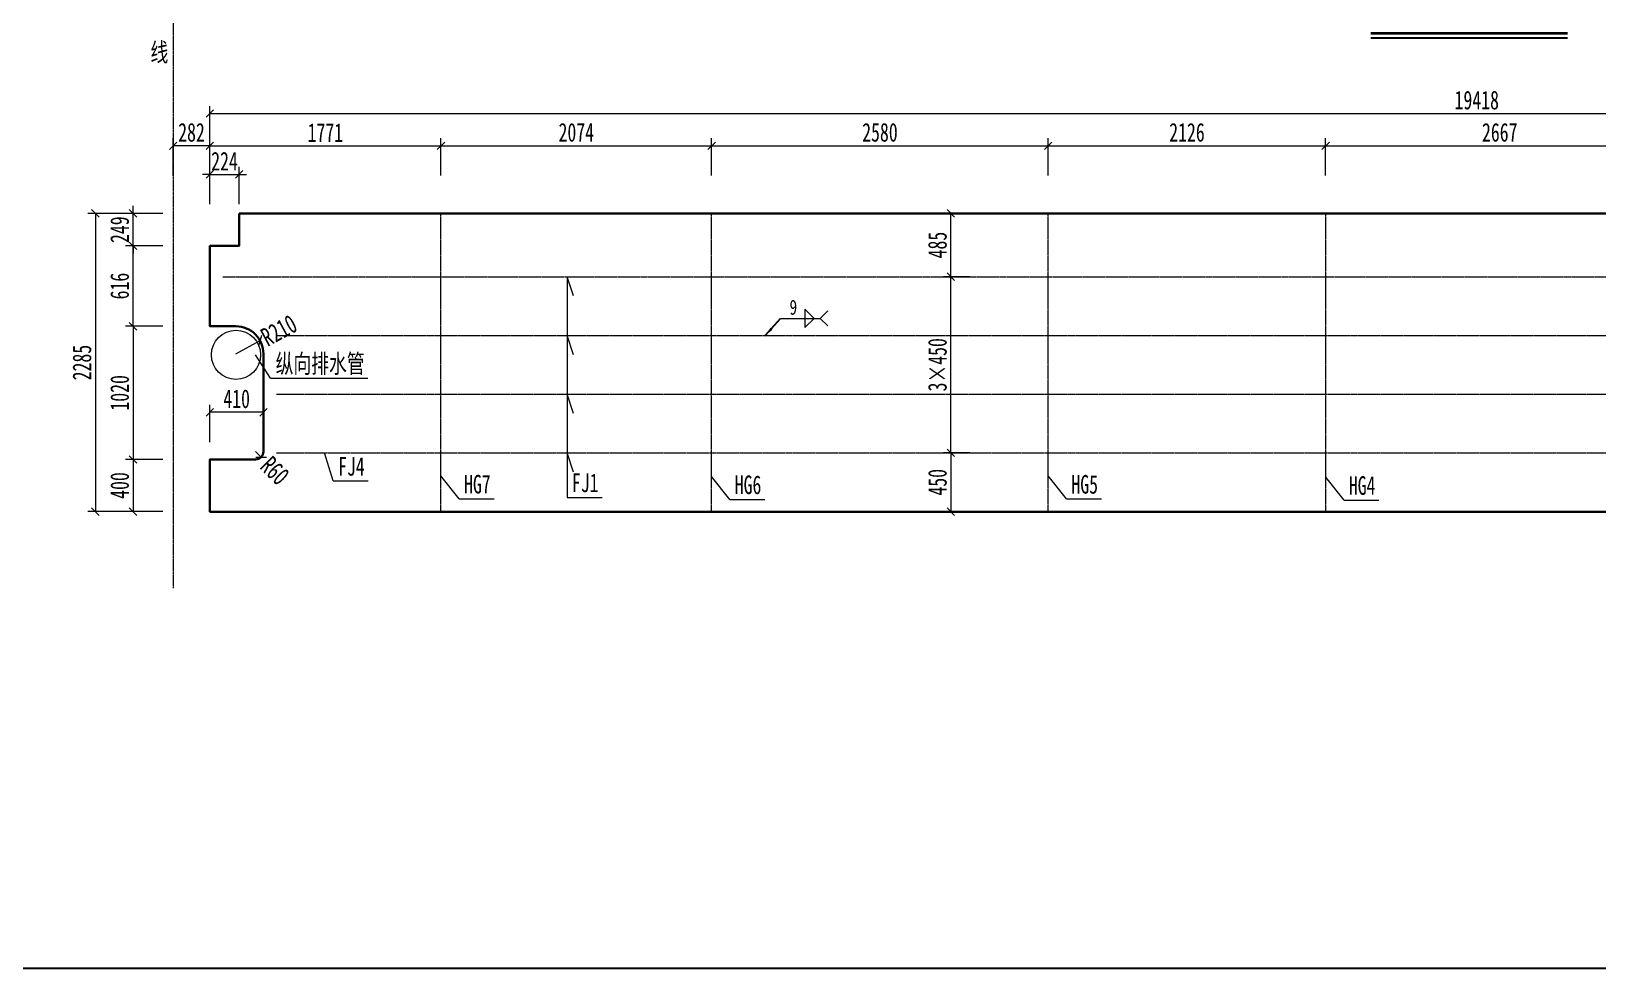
# Model space of a CAD drawing. Header units: millimetres. Extents: x -89049 to 410567, y -307459 to -100425.
# Drawn here: x 278762 to 290767, y -127671 to -120491 of the extents above; entities that cross this region are included whole.
import ezdxf
from ezdxf.enums import TextEntityAlignment as Align

# ---------------------------------------------------------------- set-up
doc = ezdxf.new("R2010")
doc.units = ezdxf.units.MM
doc.linetypes.add('CENTER2', pattern=[28.575, 19.05, -3.175, 3.175, -3.175])
doc.linetypes.add('DASHED', pattern=[0.75, 0.5, -0.25])
doc.layers.get('Defpoints').update_dxf_attribs({"color": 8})
for name, color, linetype, lineweight in [('Dim', 4, 'Continuous', 15), ('中心线', 2, 'CENTER2', 15), ('文字', 7, 'Continuous', 15), ('桥 构造粗实', 1, 'Continuous', 30), ('细实线', 4, 'Continuous', 15), ('虚线', 7, 'DASHED', 13)]:
    doc.layers.add(name, color=color, linetype=linetype, lineweight=lineweight)
doc.layers.add('Text', color=4, linetype='Continuous')
doc.styles.add('111', font='', dxfattribs={"width": 0.7})
doc.styles.add('BM_Dim', font='', dxfattribs={"width": 0.85})
doc.styles.add('SMEDI', font='', dxfattribs={"width": 0.75})
doc.styles.get("Standard").update_dxf_attribs({"font": ''})
doc.styles.get('111').set_extended_font_data('仿宋_GB2312')
doc.styles.get('BM_Dim').set_extended_font_data('仿宋_GB2312')
doc.styles.get('SMEDI').set_extended_font_data('仿宋_GB2312')
doc.styles.get('Standard').set_extended_font_data('仿宋_GB2312')
doc.dimstyles.new('200', dxfattribs={"dimscale": 0, "dimtxt": 2.5, "dimasz": 1, "dimexe": 1, "dimexo": 1, "dimgap": 0.6, "dimtad": 1, "dimdec": 0, "dimdsep": 46, "dimtxsty": '111', "dimblk": 'OBLIQUE', "dimcen": 0, "dimclrd": 4, "dimclre": 4, "dimclrt": 4, "dimadec": 1, "dimazin": 2, "dimtfac": 1, "dimtdec": 0, "dimtix": 1, "dimtmove": 2, "dimatfit": 3, "dimfxl": 4, "dimfxlon": 1, "dimtolj": 1, "dimlwd": -1, "dimlwe": -1, "dimarcsym": 0})
doc.dimstyles.new('MSteel_1.0_1.0', dxfattribs={"dimtxt": 3, "dimasz": 1.2, "dimexe": 1, "dimexo": 1, "dimgap": 1, "dimtad": 3, "dimtoh": 1, "dimdec": 0, "dimzin": 0, "dimdsep": 46, "dimtxsty": 'Standard', "dimblk": 'ARCHTICK', "dimcen": 0.09, "dimclrd": 3, "dimclre": 3, "dimadec": 0, "dimazin": 0, "dimtfac": 1, "dimtdec": 4, "dimtofl": 0, "dimtmove": 0, "dimatfit": 3, "dimfxl": 1, "dimtolj": 1, "dimtzin": 0, "dimarcsym": 0})

# ---------------------------------------------------------------- blocks, each defined once
blk = doc.blocks.new('_Oblique')
at = {"color": 0, "linetype": 'ByBlock', "lineweight": -2}
blk.add_line((-0.5, -0.5), (0.5, 0.5), dxfattribs=at)
blk = doc.blocks.new('*D622')
at = {"layer": 'Defpoints', "color": 0, "transparency": 16777216}
for p in [(281902, -121367), (280131, -121663), (281902, -121655)]:
    blk.add_point(p, dxfattribs=at)
at = {"layer": '细实线', "color": 4, "transparency": 16777216}
for p, q in [((280131, -121596), (280131, -121310)), ((281902, -121596), (281902, -121310)), ((280131, -121367), (281902, -121367))]:
    blk.add_line(p, q, dxfattribs=at)
at = {"layer": '细实线', "color": 4, "transparency": 16777216, "xscale": 57.14285714285715, "yscale": 57.14285714285715, "zscale": 57.14285714285715, "rotation": 180}
blk.add_blockref('_Oblique', (280131, -121367), dxfattribs=at)
at = {"layer": '细实线', "color": 4, "transparency": 16777216, "xscale": 57.14285714285715, "yscale": 57.14285714285715, "zscale": 57.14285714285715}
blk.add_blockref('_Oblique', (281902, -121367), dxfattribs=at)
at = {"layer": '细实线', "color": 4, "transparency": 16777216, "insert": (281016, -121266), "char_height": 142.9, "attachment_point": 5, "style": '111'}
blk.add_mtext('\\A1;1771', dxfattribs=at)
blk = doc.blocks.new('*D623')
at = {"layer": 'Defpoints', "color": 0, "transparency": 16777216}
for p in [(279849, -121367), (279849, -122162), (280131, -122162)]:
    blk.add_point(p, dxfattribs=at)
at = {"layer": '细实线', "color": 4, "transparency": 16777216}
for p, q in [((279849, -121596), (279849, -121310)), ((280131, -121596), (280131, -121310)), ((280131, -121367), (279849, -121367))]:
    blk.add_line(p, q, dxfattribs=at)
at = {"layer": '细实线', "color": 4, "transparency": 16777216, "xscale": 57.14285714285715, "yscale": 57.14285714285715, "zscale": 57.14285714285715, "rotation": 180}
blk.add_blockref('_Oblique', (279849, -121367), dxfattribs=at)
at = {"layer": '细实线', "color": 4, "transparency": 16777216, "xscale": 57.14285714285715, "yscale": 57.14285714285715, "zscale": 57.14285714285715}
blk.add_blockref('_Oblique', (280131, -121367), dxfattribs=at)
at = {"layer": '细实线', "color": 4, "transparency": 16777216, "insert": (279990, -121265), "char_height": 142.9, "attachment_point": 5, "style": '111'}
blk.add_mtext('\\A1;282', dxfattribs=at)
blk = doc.blocks.new('*D624')
at = {"layer": 'Defpoints', "color": 0, "transparency": 16777216}
for p in [(283976, -121367), (281902, -121663), (283976, -121663)]:
    blk.add_point(p, dxfattribs=at)
at = {"layer": '细实线', "color": 4, "transparency": 16777216}
for p, q in [((281902, -121596), (281902, -121310)), ((283976, -121596), (283976, -121310)), ((281902, -121367), (283976, -121367))]:
    blk.add_line(p, q, dxfattribs=at)
at = {"layer": '细实线', "color": 4, "transparency": 16777216, "xscale": 57.14285714285715, "yscale": 57.14285714285715, "zscale": 57.14285714285715, "rotation": 180}
blk.add_blockref('_Oblique', (281902, -121367), dxfattribs=at)
at = {"layer": '细实线', "color": 4, "transparency": 16777216, "xscale": 57.14285714285715, "yscale": 57.14285714285715, "zscale": 57.14285714285715}
blk.add_blockref('_Oblique', (283976, -121367), dxfattribs=at)
at = {"layer": '细实线', "color": 4, "transparency": 16777216, "insert": (282939, -121265), "char_height": 142.9, "attachment_point": 5, "style": '111'}
blk.add_mtext('\\A1;2074', dxfattribs=at)
blk = doc.blocks.new('*D625')
at = {"layer": 'Defpoints', "color": 0, "transparency": 16777216}
for p in [(286556, -121367), (283976, -121663), (286556, -121658)]:
    blk.add_point(p, dxfattribs=at)
at = {"layer": '细实线', "color": 4, "transparency": 16777216}
for p, q in [((283976, -121596), (283976, -121310)), ((286556, -121596), (286556, -121310)), ((283976, -121367), (286556, -121367))]:
    blk.add_line(p, q, dxfattribs=at)
at = {"layer": '细实线', "color": 4, "transparency": 16777216, "xscale": 57.14285714285715, "yscale": 57.14285714285715, "zscale": 57.14285714285715, "rotation": 180}
blk.add_blockref('_Oblique', (283976, -121367), dxfattribs=at)
at = {"layer": '细实线', "color": 4, "transparency": 16777216, "xscale": 57.14285714285715, "yscale": 57.14285714285715, "zscale": 57.14285714285715}
blk.add_blockref('_Oblique', (286556, -121367), dxfattribs=at)
at = {"layer": '细实线', "color": 4, "transparency": 16777216, "insert": (285266, -121265), "char_height": 142.9, "attachment_point": 5, "style": '111'}
blk.add_mtext('\\A1;2580', dxfattribs=at)
blk = doc.blocks.new('*D626')
at = {"layer": 'Defpoints', "color": 0, "transparency": 16777216}
for p in [(288682, -121367), (286556, -121658), (288682, -121646)]:
    blk.add_point(p, dxfattribs=at)
at = {"layer": '细实线', "color": 4, "transparency": 16777216}
for p, q in [((286556, -121596), (286556, -121310)), ((288682, -121589), (288682, -121310)), ((286556, -121367), (288682, -121367))]:
    blk.add_line(p, q, dxfattribs=at)
at = {"layer": '细实线', "color": 4, "transparency": 16777216, "xscale": 57.14285714285715, "yscale": 57.14285714285715, "zscale": 57.14285714285715, "rotation": 180}
blk.add_blockref('_Oblique', (286556, -121367), dxfattribs=at)
at = {"layer": '细实线', "color": 4, "transparency": 16777216, "xscale": 57.14285714285715, "yscale": 57.14285714285715, "zscale": 57.14285714285715}
blk.add_blockref('_Oblique', (288682, -121367), dxfattribs=at)
at = {"layer": '细实线', "color": 4, "transparency": 16777216, "insert": (287619, -121265), "char_height": 142.9, "attachment_point": 5, "style": '111'}
blk.add_mtext('\\A1;2126', dxfattribs=at)
blk = doc.blocks.new('*D627')
at = {"layer": 'Defpoints', "color": 0, "transparency": 16777216}
for p in [(291349, -121367), (288682, -121663), (291349, -121613)]:
    blk.add_point(p, dxfattribs=at)
at = {"layer": '细实线', "color": 4, "transparency": 16777216}
for p, q in [((288682, -121596), (288682, -121310)), ((291349, -121556), (291349, -121310)), ((288682, -121367), (291349, -121367))]:
    blk.add_line(p, q, dxfattribs=at)
at = {"layer": '细实线', "color": 4, "transparency": 16777216, "xscale": 57.14285714285715, "yscale": 57.14285714285715, "zscale": 57.14285714285715, "rotation": 180}
blk.add_blockref('_Oblique', (288682, -121367), dxfattribs=at)
at = {"layer": '细实线', "color": 4, "transparency": 16777216, "xscale": 57.14285714285715, "yscale": 57.14285714285715, "zscale": 57.14285714285715}
blk.add_blockref('_Oblique', (291349, -121367), dxfattribs=at)
at = {"layer": '细实线', "color": 4, "transparency": 16777216, "insert": (290016, -121265), "char_height": 142.9, "attachment_point": 5, "style": '111'}
blk.add_mtext('\\A1;2667', dxfattribs=at)
blk = doc.blocks.new('*D631')
at = {"layer": 'Defpoints', "color": 0, "transparency": 16777216}
for p in [(299549, -121120), (280131, -121663), (299549, -121885)]:
    blk.add_point(p, dxfattribs=at)
at = {"layer": '细实线', "color": 4, "transparency": 16777216}
for p, q in [((280131, -121349), (280131, -121063)), ((280131, -121120), (299549, -121120)), ((299549, -121349), (299549, -121063))]:
    blk.add_line(p, q, dxfattribs=at)
at = {"layer": '细实线', "color": 4, "transparency": 16777216, "xscale": 57.14285714285715, "yscale": 57.14285714285715, "zscale": 57.14285714285715, "rotation": 180}
blk.add_blockref('_Oblique', (280131, -121120), dxfattribs=at)
at = {"layer": '细实线', "color": 4, "transparency": 16777216, "xscale": 57.14285714285715, "yscale": 57.14285714285715, "zscale": 57.14285714285715}
blk.add_blockref('_Oblique', (299549, -121120), dxfattribs=at)
at = {"layer": '细实线', "color": 4, "transparency": 16777216, "insert": (289840, -121018), "char_height": 142.9, "attachment_point": 5, "style": '111'}
blk.add_mtext('\\A1;19418', dxfattribs=at)
blk = doc.blocks.new('*D632')
at = {"layer": 'Defpoints', "color": 0, "transparency": 16777216}
for p in [(285810, -121885), (286013, -121885), (286013, -122370)]:
    blk.add_point(p, dxfattribs=at)
at = {"layer": '细实线', "color": 4, "transparency": 16777216}
for p, q in [((285956, -121885), (285752, -121885)), ((285810, -122370), (285810, -121885)), ((285956, -122370), (285752, -122370))]:
    blk.add_line(p, q, dxfattribs=at)
at = {"layer": '细实线', "color": 4, "transparency": 16777216, "xscale": 57.14285714285715, "yscale": 57.14285714285715, "zscale": 57.14285714285715}
for p, rotation in [((285810, -121885), 90), ((285810, -122370), 270)]:
    blk.add_blockref('_Oblique', p, dxfattribs=dict(at, rotation=rotation))
at = {"layer": '细实线', "color": 4, "transparency": 16777216, "insert": (285707, -122128), "char_height": 142.9, "attachment_point": 5, "rotation": 90, "style": '111'}
blk.add_mtext('\\A1;485', dxfattribs=at)
blk = doc.blocks.new('*D633')
at = {"layer": 'Defpoints', "color": 0, "transparency": 16777216}
for p in [(285810, -122370), (286013, -122370), (286013, -123720)]:
    blk.add_point(p, dxfattribs=at)
at = {"layer": '细实线', "color": 4, "transparency": 16777216}
for p, q in [((285956, -122370), (285752, -122370)), ((285810, -123720), (285810, -122370)), ((285956, -123720), (285752, -123720))]:
    blk.add_line(p, q, dxfattribs=at)
at = {"layer": '细实线', "color": 4, "transparency": 16777216, "xscale": 57.14285714285715, "yscale": 57.14285714285715, "zscale": 57.14285714285715}
for p, rotation in [((285810, -122370), 90), ((285810, -123720), 270)]:
    blk.add_blockref('_Oblique', p, dxfattribs=dict(at, rotation=rotation))
at = {"layer": '细实线', "color": 4, "transparency": 16777216, "insert": (285707, -123045), "char_height": 142.86, "attachment_point": 5, "rotation": 90, "style": '111'}
blk.add_mtext('\\A1;\\f仿宋_GB2312|b0|i0|c134|p49;3×450', dxfattribs=at)
blk = doc.blocks.new('*D634')
at = {"layer": 'Defpoints', "color": 0, "transparency": 16777216}
for p in [(286013, -123720), (285810, -124170), (286013, -124170)]:
    blk.add_point(p, dxfattribs=at)
at = {"layer": '细实线', "color": 4, "transparency": 16777216}
for p, q in [((285956, -123720), (285752, -123720)), ((285810, -123720), (285810, -124170)), ((285956, -124170), (285752, -124170))]:
    blk.add_line(p, q, dxfattribs=at)
at = {"layer": '细实线', "color": 4, "transparency": 16777216, "xscale": 57.14285714285715, "yscale": 57.14285714285715, "zscale": 57.14285714285715}
for p, rotation in [((285810, -123720), 90), ((285810, -124170), 270)]:
    blk.add_blockref('_Oblique', p, dxfattribs=dict(at, rotation=rotation))
at = {"layer": '细实线', "color": 4, "transparency": 16777216, "insert": (285707, -123945), "char_height": 142.9, "attachment_point": 5, "rotation": 90, "style": '111'}
blk.add_mtext('\\A1;450', dxfattribs=at)
blk = doc.blocks.new('*D905')
at = {"layer": 'Defpoints', "color": 0, "transparency": 16777216}
for p in [(280355, -121885), (279253, -124170), (280131, -124170)]:
    blk.add_point(p, dxfattribs=at)
at = {"layer": '细实线', "color": 4, "transparency": 16777216}
for p, q in [((279482, -121885), (279196, -121885)), ((279253, -121885), (279253, -124170)), ((279482, -124170), (279196, -124170))]:
    blk.add_line(p, q, dxfattribs=at)
at = {"layer": '细实线', "color": 4, "transparency": 16777216, "xscale": 57.14285714285715, "yscale": 57.14285714285715, "zscale": 57.14285714285715}
for p, rotation in [((279253, -121885), 90), ((279253, -124170), 270)]:
    blk.add_blockref('_Oblique', p, dxfattribs=dict(at, rotation=rotation))
at = {"layer": '细实线', "color": 4, "transparency": 16777216, "insert": (279151, -123028), "char_height": 142.9, "attachment_point": 5, "rotation": 90, "style": '111'}
blk.add_mtext('\\A1;2285', dxfattribs=at)
blk = doc.blocks.new('*D940')
at = {"layer": 'Defpoints', "color": 0, "transparency": 16777216}
for p in [(279542, -122134), (280131, -122134), (280131, -122750)]:
    blk.add_point(p, dxfattribs=at)
at = {"layer": '细实线', "color": 4, "transparency": 16777216}
for p, q in [((279771, -122134), (279485, -122134)), ((279542, -122750), (279542, -122134)), ((279771, -122750), (279485, -122750))]:
    blk.add_line(p, q, dxfattribs=at)
at = {"layer": '细实线', "color": 4, "transparency": 16777216, "xscale": 57.14285714285715, "yscale": 57.14285714285715, "zscale": 57.14285714285715}
for p, rotation in [((279542, -122134), 90), ((279542, -122750), 270)]:
    blk.add_blockref('_Oblique', p, dxfattribs=dict(at, rotation=rotation))
at = {"layer": '细实线', "color": 4, "transparency": 16777216, "insert": (279440, -122442), "char_height": 142.9, "attachment_point": 5, "rotation": 90, "style": '111'}
blk.add_mtext('\\A1;616', dxfattribs=at)
blk = doc.blocks.new('*D941')
at = {"layer": 'Defpoints', "color": 0, "transparency": 16777216}
for p in [(280131, -122750), (279542, -123770), (280131, -123770)]:
    blk.add_point(p, dxfattribs=at)
at = {"layer": '细实线', "color": 4, "transparency": 16777216}
for p, q in [((279771, -122750), (279485, -122750)), ((279542, -122750), (279542, -123770)), ((279771, -123770), (279485, -123770))]:
    blk.add_line(p, q, dxfattribs=at)
at = {"layer": '细实线', "color": 4, "transparency": 16777216, "xscale": 57.14285714285715, "yscale": 57.14285714285715, "zscale": 57.14285714285715}
for p, rotation in [((279542, -122750), 90), ((279542, -123770), 270)]:
    blk.add_blockref('_Oblique', p, dxfattribs=dict(at, rotation=rotation))
at = {"layer": '细实线', "color": 4, "transparency": 16777216, "insert": (279440, -123260), "char_height": 142.9, "attachment_point": 5, "rotation": 90, "style": '111'}
blk.add_mtext('\\A1;1020', dxfattribs=at)
blk = doc.blocks.new('*D942')
at = {"layer": 'Defpoints', "color": 0, "transparency": 16777216}
for p in [(280131, -123770), (279542, -124170), (280131, -124170)]:
    blk.add_point(p, dxfattribs=at)
at = {"layer": '细实线', "color": 4, "transparency": 16777216}
for p, q in [((279771, -123770), (279485, -123770)), ((279542, -123770), (279542, -124170)), ((279771, -124170), (279485, -124170))]:
    blk.add_line(p, q, dxfattribs=at)
at = {"layer": '细实线', "color": 4, "transparency": 16777216, "xscale": 57.14285714285715, "yscale": 57.14285714285715, "zscale": 57.14285714285715}
for p, rotation in [((279542, -123770), 90), ((279542, -124170), 270)]:
    blk.add_blockref('_Oblique', p, dxfattribs=dict(at, rotation=rotation))
at = {"layer": '细实线', "color": 4, "transparency": 16777216, "insert": (279440, -123970), "char_height": 142.9, "attachment_point": 5, "rotation": 90, "style": '111'}
blk.add_mtext('\\A1;400', dxfattribs=at)
blk = doc.blocks.new('*D1216')
at = {"layer": 'Defpoints', "color": 0, "transparency": 16777216}
for p in [(280355, -121586), (280131, -121914), (280355, -121912)]:
    blk.add_point(p, dxfattribs=at)
at = {"layer": '细实线', "color": 4, "transparency": 16777216}
for p, q in [((280131, -121586), (280074, -121586)), ((280131, -121814), (280131, -121528)), ((280131, -121586), (280355, -121586)), ((280355, -121814), (280355, -121528)), ((280355, -121586), (280412, -121586))]:
    blk.add_line(p, q, dxfattribs=at)
at = {"layer": '细实线', "color": 4, "transparency": 16777216, "xscale": 57.14285714285715, "yscale": 57.14285714285715, "zscale": 57.14285714285715}
blk.add_blockref('_Oblique', (280131, -121586), dxfattribs=at)
at = {"layer": '细实线', "color": 4, "transparency": 16777216, "xscale": 57.14285714285715, "yscale": 57.14285714285715, "zscale": 57.14285714285715, "rotation": 180}
blk.add_blockref('_Oblique', (280355, -121586), dxfattribs=at)
at = {"layer": '细实线', "color": 4, "transparency": 16777216, "insert": (280243, -121485), "char_height": 142.9, "attachment_point": 5, "style": '111'}
blk.add_mtext('\\A1;224', dxfattribs=at)
blk = doc.blocks.new('_ArchTick')
at = {"color": 0, "linetype": 'ByBlock', "const_width": 0.15}
blk.add_lwpolyline([(-0.5, -0.5), (0.5, 0.5)], dxfattribs=at)
blk = doc.blocks.new('角焊缝2')
at = {"layer": 'Dim'}
blk.add_line((-3138.01, 370.22), (-3132.7, 370.22), dxfattribs=at)
blk.add_lwpolyline([(-3134.75, 371.45), (-3134.75, 368.99), (-3133.52, 370.22)], close=True, dxfattribs=at)
blk.add_lwpolyline([(-3131.7, 369.22), (-3132.7, 370.22), (-3131.7, 371.22)], dxfattribs=at)
blk = doc.blocks.new('*D3034')
at = {"layer": 'Defpoints', "color": 0, "transparency": 16777216}
for p in [(280131, -123409), (280541, -123651), (280131, -123770)]:
    blk.add_point(p, dxfattribs=at)
at = {"layer": '细实线', "color": 4, "transparency": 16777216}
for p, q in [((280131, -123637), (280131, -123351)), ((280541, -123593), (280541, -123351)), ((280541, -123409), (280131, -123409))]:
    blk.add_line(p, q, dxfattribs=at)
at = {"layer": '细实线', "color": 4, "transparency": 16777216, "xscale": 57.14285714285715, "yscale": 57.14285714285715, "zscale": 57.14285714285715, "rotation": 180}
blk.add_blockref('_Oblique', (280131, -123409), dxfattribs=at)
at = {"layer": '细实线', "color": 4, "transparency": 16777216, "xscale": 57.14285714285715, "yscale": 57.14285714285715, "zscale": 57.14285714285715}
blk.add_blockref('_Oblique', (280541, -123409), dxfattribs=at)
at = {"layer": '细实线', "color": 4, "transparency": 16777216, "insert": (280336, -123306), "char_height": 142.9, "attachment_point": 5, "style": '111'}
blk.add_mtext('\\A1;410', dxfattribs=at)
blk = doc.blocks.new('*D3035')
at = {"layer": 'Defpoints', "color": 0, "transparency": 16777216}
for p in [(280516, -122860), (280331, -122960)]:
    blk.add_point(p, dxfattribs=at)
at = {"layer": '细实线', "color": 4, "transparency": 16777216}
for p in [(280331, -122960), (280516, -122860)]:
    blk.add_line(p, (280516, -122860), dxfattribs=at)
at = {"layer": '细实线', "color": 4, "transparency": 16777216, "xscale": 57.14285714285715, "yscale": 57.14285714285715, "zscale": 57.14285714285715, "rotation": 208.4582169450409}
blk.add_blockref('_Oblique', (280516, -122860), dxfattribs=at)
at = {"layer": '细实线', "color": 4, "transparency": 16777216, "insert": (280660, -122782), "char_height": 142.9, "attachment_point": 5, "rotation": 28.4582, "style": '111'}
blk.add_mtext('\\A1;R210', dxfattribs=at)
blk = doc.blocks.new('*D3036')
at = {"layer": 'Defpoints', "color": 0, "transparency": 16777216}
for p in [(280481, -123710), (280524, -123752)]:
    blk.add_point(p, dxfattribs=at)
at = {"layer": '细实线', "color": 4, "transparency": 16777216}
for p, q in [((280524, -123752), (280481, -123710)), ((280481, -123710), (280524, -123752))]:
    blk.add_line(p, q, dxfattribs=at)
at = {"layer": '细实线', "color": 4, "transparency": 16777216, "xscale": 57.14285714285715, "yscale": 57.14285714285715, "zscale": 57.14285714285715, "rotation": 315.4537850186173}
blk.add_blockref('_Oblique', (280524, -123752), dxfattribs=at)
at = {"layer": '细实线', "color": 4, "transparency": 16777216, "insert": (280629, -123856), "char_height": 142.9, "attachment_point": 5, "rotation": 315.4538, "style": '111'}
blk.add_mtext('\\A1;R60', dxfattribs=at)
blk = doc.blocks.new('*D3037')
at = {"layer": 'Defpoints', "color": 0, "transparency": 16777216}
for p in [(279542, -121885), (280355, -121885), (280131, -122134)]:
    blk.add_point(p, dxfattribs=at)
at = {"layer": '细实线', "color": 4, "transparency": 16777216}
for p, q in [((279542, -121885), (279542, -121828)), ((279771, -121885), (279485, -121885)), ((279542, -122134), (279542, -121885)), ((279771, -122134), (279485, -122134)), ((279542, -122134), (279542, -122191))]:
    blk.add_line(p, q, dxfattribs=at)
at = {"layer": '细实线', "color": 4, "transparency": 16777216, "xscale": 57.14285714285715, "yscale": 57.14285714285715, "zscale": 57.14285714285715}
for p, rotation in [((279542, -121885), 270), ((279542, -122134), 90)]:
    blk.add_blockref('_Oblique', p, dxfattribs=dict(at, rotation=rotation))
at = {"layer": '细实线', "color": 4, "transparency": 16777216, "insert": (279440, -122010), "char_height": 142.9, "attachment_point": 5, "rotation": 90, "style": '111'}
blk.add_mtext('\\A1;249', dxfattribs=at)

msp = doc.modelspace()

# ---------------------------------------------------------------- linework, layer by layer
at = {"color": 4}
msp.add_line((289027.1, -120540.8), (290536.5, -120540.8), dxfattribs=at)
at = {"color": 6, "const_width": 20.6}
msp.add_lwpolyline([(289027.1, -120506.5), (290536.5, -120506.5)], dxfattribs=at)
at = {"layer": 'Defpoints'}
msp.add_lwpolyline([(278566.6, -113054.1), (300566.6, -113054.1), (300566.6, -127671.3), (278566.6, -127671.3)], close=True, dxfattribs=at)
at = {"layer": '中心线', "ltscale": 0.3}
msp.add_line((279849, -114863.4), (279849, -124756.6), dxfattribs=at)
at = {"layer": '桥 构造粗实'}
msp.add_lwpolyline([(280355, -121885.3), (299549, -121885.3), (299549, -124170.3), (280131, -124170.3), (280131, -123770.3), (280481, -123770.3, 0.4142136), (280541, -123710.3), (280541, -122960.3, 0.4142136), (280331, -122750.3), (280131, -122750.3), (280131, -122134.3), (280355, -122134.3)], format="xyb", close=True, dxfattribs=at)
at = {"layer": '细实线'}
for p, q in [((282918.6, -122517.6), (282868.8, -122370.3)), ((282868.8, -122370.3), (282868.8, -124061)), ((282918.6, -122967.6), (282868.8, -122820.3)), ((280595.5, -123147.8), (280480.8, -122970)), ((280595.5, -123147.8), (281342.6, -123147.8)), ((282918.6, -123417.6), (282868.8, -123270.3)), ((281076.8, -123934.7), (281008.4, -123720.3)), ((282917.9, -123867.6), (282868.1, -123720.3)), ((281076.8, -123934.7), (281344.4, -123934.7)), ((282042.4, -124071.5), (281901.5, -123895.5)), ((284116.8, -124076.1), (283976, -123900.1)), ((286697, -124072.6), (286556.2, -123896.5)), ((288823, -124081.8), (288682.1, -123905.7)), ((282042.4, -124071.5), (282310, -124071.5)), ((282868.8, -124061), (283136.5, -124061)), ((284116.8, -124076.1), (284384.5, -124076.1)), ((286697, -124072.6), (286964.7, -124072.6)), ((288823, -124081.8), (289090.6, -124081.8))]:
    msp.add_line(p, q, dxfattribs=at)
at = {"layer": '细实线', "color": 8}
msp.add_circle((280331, -122968.9), 188.5, dxfattribs=at)
at = {"layer": '虚线', "ltscale": 5}
for p, q in [((281901.5, -124170.3), (281901.5, -121885.3)), ((283976, -124170.3), (283976, -121885.3)), ((286556.2, -124170.3), (286556.2, -121885.3)), ((288682.1, -124170.3), (288682.1, -121885.3)), ((280231, -122370.3), (299549, -122370.3)), ((280641, -122820.3), (299549, -122820.3)), ((280641, -123270.3), (299549, -123270.3)), ((280641, -123720.3), (299549, -123720.3))]:
    msp.add_line(p, q, dxfattribs=at)

# ---------------------------------------------------------------- block references
at = {"layer": '细实线', "color": 8, "xscale": 57.1428571428572, "yscale": 57.1428571428572, "zscale": 57.1428571428572}
msp.add_blockref('角焊缝2', (463819.9, -143845.3), dxfattribs=at)

# ---------------------------------------------------------------- texts
at = {"layer": 'Text', "style": 'SMEDI', "width": 0.75}
msp.add_text('9', height=114.3, dxfattribs=at).set_placement((284573.3, -122604.1), align=Align.MIDDLE_LEFT)
at = {"layer": '文字', "style": 'BM_Dim', "width": 0.7}
for s, height, p in [('线', 142.9, (279743.7, -120764.7)), ('纵向排水管', 142.86, (280975.6, -123150.1)), ('FJ4', 142.86, (281215.2, -123937.1)), ('FJ1', 142.86, (283007.2, -124063.3)), ('HG7', 142.86, (282180.8, -124073.9)), ('HG6', 142.86, (284255.2, -124078.4)), ('HG5', 142.86, (286835.4, -124074.9)), ('HG4', 142.86, (288961.4, -124084.1))]:
    msp.add_text(s, height=height, dxfattribs=at).set_placement(p, align=Align.BOTTOM_CENTER)

# ---------------------------------------------------------------- dimensions: what is measured, and where the dimension line sits
at = {"layer": '细实线'}
for base, p1, p2, picture, middle in [((299549, -121120.3), (280131, -121663.2), (299549, -121885.3), '*D631', (289840, -121018)), ((279849, -121367.2), (280131, -122162.4), (279849, -122162.4), '*D623', (279990, -121265)), ((281901.5133, -121367.1938), (280130.9635, -121663.2384), (281901.5133, -121654.7435), '*D622', (281016.2384, -121266.4988)), ((283975.962, -121367.1938), (281901.5133, -121663.2384), (283975.962, -121663.2384), '*D624', (282938.7377, -121264.9544)), ((286556.2, -121367.2), (283976, -121663.2), (286556.2, -121658.2), '*D625', (285266.1, -121265)), ((288682.1, -121367.2), (286556.2, -121658.2), (288682.1, -121645.7), '*D626', (287619.1, -121265)), ((291349, -121367.2), (288682.1, -121663.2), (291349, -121613), '*D627', (290015.5, -121265)), ((280355, -121585.5), (280131, -121913.6), (280355, -121911.9), '*D1216', (280243, -121484.8)), ((280131, -123408.5), (280541, -123650.6), (280131, -123770.3), '*D3034', (280336, -123306.3))]:
    dim = msp.add_linear_dim(base=base, p1=p1, p2=p2, dimstyle='200', override={"dimscale": 57.142857, "dimblk": 'Oblique'}, dxfattribs=at)
    dim.commit()
    dim.dimension.update_dxf_attribs({"geometry": picture, "text_midpoint": middle})
for base, p1, p2, picture, middle in [((279542.2, -121885.3), (280131, -122134.3), (280355, -121885.3), '*D3037', (279440, -122009.8)), ((279253.1, -124170.3), (280355, -121885.3), (280131, -124170.3), '*D905', (279150.8, -123027.8)), ((285809.6, -121885.3), (286013.4, -122370.3), (286013.4, -121885.3), '*D632', (285707.3, -122127.8)), ((279542.2, -122134.3), (280131, -122750.3), (280131, -122134.3), '*D940', (279440, -122442.3)), ((279542.2, -123770.3), (280131, -122750.3), (280131, -123770.3), '*D941', (279440, -123260.3)), ((279542.2, -124170.3), (280131, -123770.3), (280131, -124170.3), '*D942', (279440, -123970.3)), ((285809.6, -124170.3), (286013.4, -123720.3), (286013.4, -124170.3), '*D634', (285707.3, -123945.3))]:
    dim = msp.add_linear_dim(base=base, p1=p1, p2=p2, angle=90, dimstyle='200', override={"dimscale": 57.142857, "dimblk": 'Oblique'}, dxfattribs=at)
    dim.commit()
    dim.dimension.update_dxf_attribs({"geometry": picture, "text_midpoint": middle})
dim = msp.add_linear_dim(base=(285809.6, -122370.3), p1=(286013.4, -123720.3), p2=(286013.4, -122370.3), angle=90, text='\\f仿宋_GB2312|b0|i0|c134|p49;3×450', dimstyle='200', override={"dimscale": 57.142857, "dimtxsty": '111', "dimblk": 'Oblique'}, dxfattribs=at)
dim.commit()
dim.dimension.update_dxf_attribs({"geometry": '*D633', "text_midpoint": (285707.3, -123045.3)})
for center, mpoint, picture, middle in [((280331, -122960.3), (280515.6, -122860.2), '*D3035', (280660, -122782)), ((280481, -123710.3), (280523.7, -123752.4), '*D3036', (280629.2, -123856.2))]:
    dim = msp.add_radius_dim(center=center, mpoint=mpoint, dimstyle='200', override={"dimscale": 57.142857, "dimblk": 'Oblique'}, dxfattribs=at)
    dim.commit()
    dim.dimension.update_dxf_attribs({"geometry": picture, "text_midpoint": middle, "dimtype": 164})

# ---------------------------------------------------------------- leaders
at = {"layer": 'Dim'}
msp.add_leader([(284389.2, -122819.3), (284505.1, -122689.6)], dimstyle='MSteel_1.0_1.0', override={"dimscale": 57.142857, "dimclrd": 256}, dxfattribs=at)

doc.saveas('drawing.dxf')
